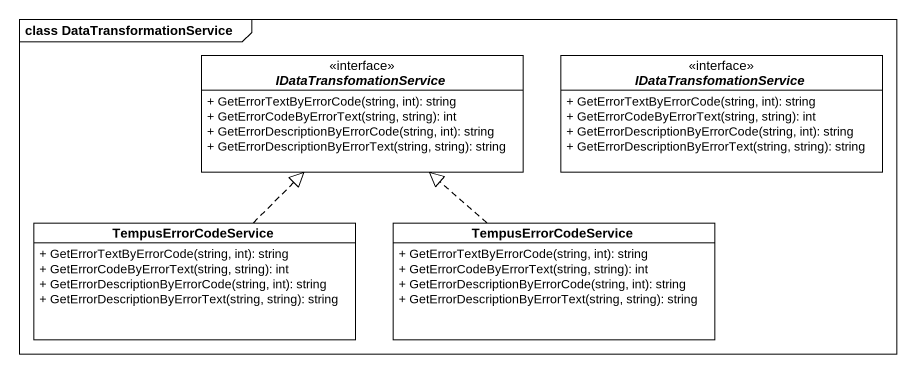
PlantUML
@startuml
mainframe class DataTransformationService
hide circle
hide empty members
skinparam classAttributeIconSize 0
interface IDataTransfomationService {
  + GetErrorTextByErrorCode(string, int): string
  + GetErrorCodeByErrorText(string, string): int
  + GetErrorDescriptionByErrorCode(string, int): string
  + GetErrorDescriptionByErrorText(string, string): string
}
interface "IDataTransfomationService" as IDataTransfomationService_2 {
  + GetErrorTextByErrorCode(string, int): string
  + GetErrorCodeByErrorText(string, string): int
  + GetErrorDescriptionByErrorCode(string, int): string
  + GetErrorDescriptionByErrorText(string, string): string
}
class TempusErrorCodeService {
  + GetErrorTextByErrorCode(string, int): string
  + GetErrorCodeByErrorText(string, string): int
  + GetErrorDescriptionByErrorCode(string, int): string
  + GetErrorDescriptionByErrorText(string, string): string
}
class "TempusErrorCodeService" as TempusErrorCodeService_2 {
  + GetErrorTextByErrorCode(string, int): string
  + GetErrorCodeByErrorText(string, string): int
  + GetErrorDescriptionByErrorCode(string, int): string
  + GetErrorDescriptionByErrorText(string, string): string
}
TempusErrorCodeService .up.|> IDataTransfomationService
TempusErrorCodeService_2 .up.|> IDataTransfomationService
@enduml
